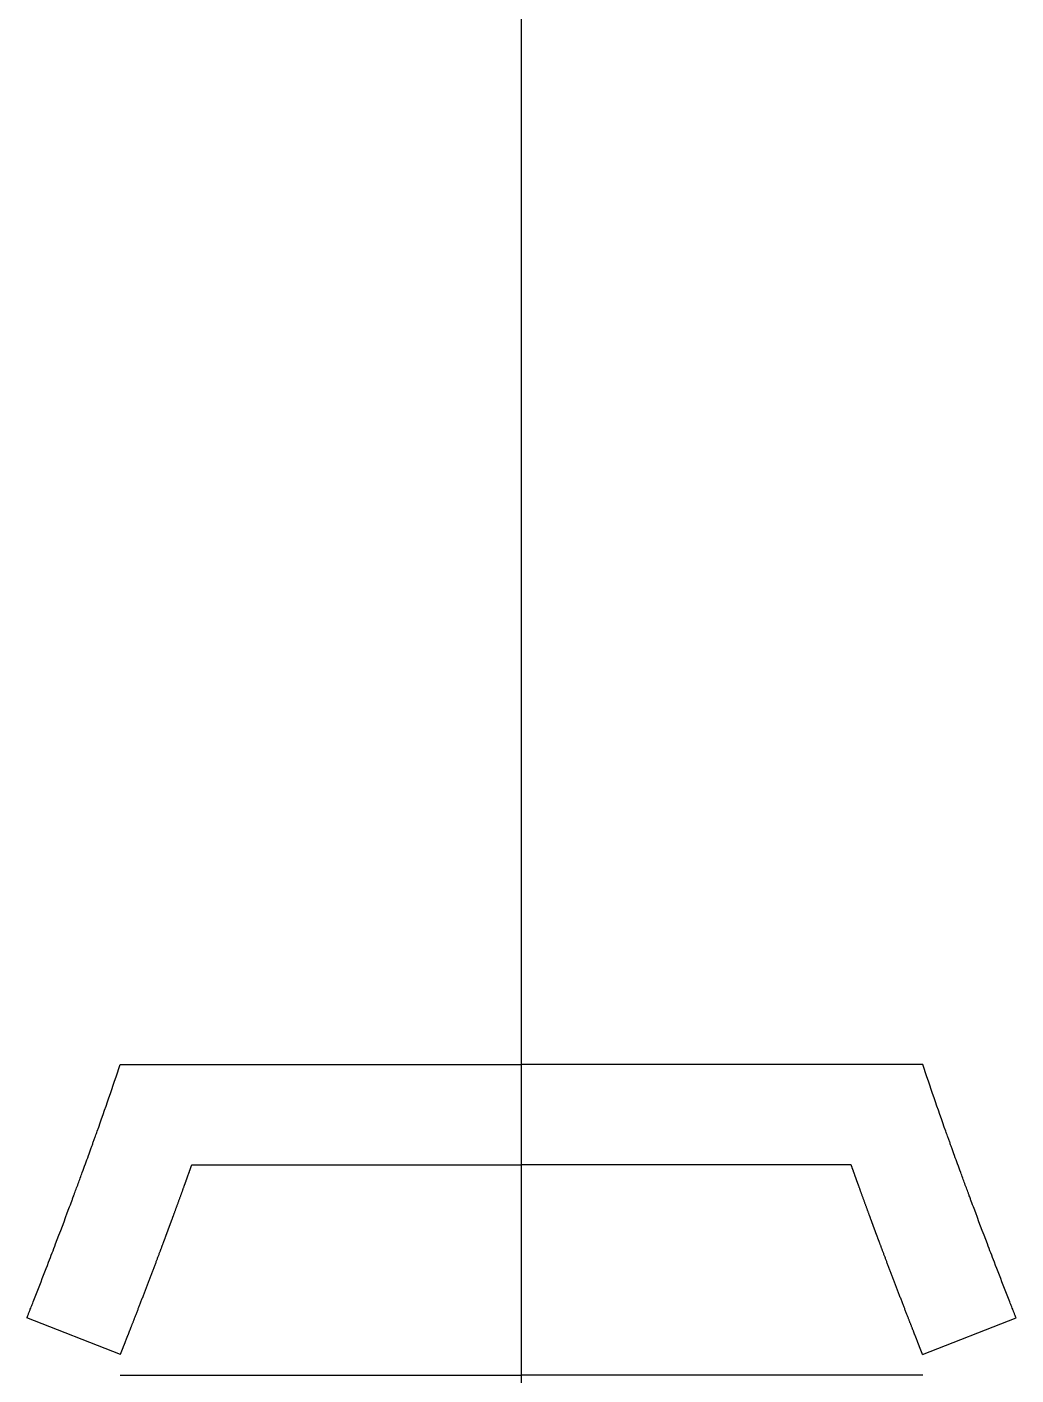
# Model space of a CAD drawing. Header units: millimetres. Extents: x -2789 to 12250, y -4440 to 7168.
# Drawn here: x 2885 to 3328, y 3554 to 4158 of the extents above; entities that cross this region are included whole.
import ezdxf

# ---------------------------------------------------------------- set-up
doc = ezdxf.new("R2010")
doc.units = ezdxf.units.MM
doc.header["$MEASUREMENT"] = 0

msp = doc.modelspace()

# ---------------------------------------------------------------- linework, layer by layer
for p, q in [((3106.83301, 785.88064), (3106.83301, 6597.78693)), ((2927.08156, 3563.61635), (2885.21363, 3580.11111)), ((3286.58446, 3563.61635), (3328.45238, 3580.11111))]:
    msp.add_line(p, q)
at = {"color": 7, "linetype": 'Continuous', "lineweight": 25}
for p, q in [((2927.04576, 3693.6324), (3106.83301, 3693.6324)), ((3286.62026, 3693.6324), (3106.83301, 3693.6324)), ((2959.09079, 3648.6324), (3106.83301, 3648.6324)), ((3254.57522, 3648.6324), (3106.83301, 3648.6324)), ((2927.04576, 3554.46572), (3106.83301, 3554.46572)), ((3286.62026, 3554.46572), (3106.83301, 3554.46572))]:
    msp.add_line(p, q, dxfattribs=at)
at = {"color": 7, "linetype": 'Continuous'}
for points in [[(2885.21363, 3580.11111), (2885.22699, 3580.14502), (2885.24035, 3580.17893), (2885.3779, 3580.52808), (2885.50279, 3580.84527), (2885.6961, 3581.33636), (2885.76532, 3581.51225), (2885.90984, 3581.8796), (2885.99209, 3582.08871), (2886.1518, 3582.49489), (2886.2261, 3582.68386), (2886.37028, 3583.05072), (2886.44138, 3583.23166), (2886.58337, 3583.59312), (2886.65439, 3583.77395), (2886.86751, 3584.31675), (2887.00977, 3584.67924), (2887.43548, 3585.76452), (2887.71819, 3586.48599), (2888.79116, 3589.22679), (2889.57547, 3591.23588), (2891.9066, 3597.22436), (2893.432, 3601.16595), (2895.98141, 3607.79339), (2897.01997, 3610.50502), (2900.09299, 3618.5644), (2902.08479, 3623.83661), (2904.44586, 3630.14707), (2904.86922, 3631.28108), (2905.46487, 3632.8801), (2905.63956, 3633.3495), (2905.93373, 3634.14067), (2906.05345, 3634.4629), (2906.23727, 3634.9579), (2906.30302, 3635.13503), (2906.44382, 3635.5145), (2906.51887, 3635.71684), (2906.66706, 3636.11653), (2906.7405, 3636.31469), (2906.95885, 3636.90408), (2907.10456, 3637.29772), (2907.56265, 3638.53621), (2907.87356, 3639.37827), (2908.8019, 3641.89693), (2909.41536, 3643.5672), (2910.9528, 3647.76826), (2911.86952, 3650.28723), (2913.18797, 3653.93082), (2913.60158, 3655.07694), (2914.1874, 3656.70462), (2914.362, 3657.19029), (2914.6252, 3657.92327), (2914.71568, 3658.1754), (2914.90182, 3658.69443), (2914.9954, 3658.95556), (2915.18163, 3659.47555), (2915.27457, 3659.73523), (2915.55327, 3660.51446), (2915.7388, 3661.03389), (2916.17939, 3662.26909), (2916.4342, 3662.98482), (2916.6885, 3663.70043), (2920.24198, 3673.70013), (2923.69438, 3683.67745), (2927.04576, 3693.6324)], [(3328.45238, 3580.11111), (3328.43902, 3580.14502), (3328.42566, 3580.17893), (3328.28812, 3580.52808), (3328.16322, 3580.84527), (3327.96992, 3581.33636), (3327.9007, 3581.51225), (3327.75617, 3581.8796), (3327.67392, 3582.08871), (3327.51421, 3582.49489), (3327.43992, 3582.68386), (3327.29574, 3583.05072), (3327.22464, 3583.23166), (3327.08265, 3583.59312), (3327.01163, 3583.77395), (3326.79851, 3584.31675), (3326.65625, 3584.67924), (3326.23054, 3585.76452), (3325.94782, 3586.48599), (3324.87485, 3589.22679), (3324.09054, 3591.23588), (3321.75941, 3597.22436), (3320.23401, 3601.16595), (3317.68461, 3607.79339), (3316.64605, 3610.50502), (3313.57303, 3618.5644), (3311.58122, 3623.83661), (3309.22015, 3630.14707), (3308.79679, 3631.28108), (3308.20114, 3632.8801), (3308.02645, 3633.3495), (3307.73229, 3634.14067), (3307.61256, 3634.4629), (3307.42875, 3634.9579), (3307.363, 3635.13503), (3307.2222, 3635.5145), (3307.14714, 3635.71684), (3306.99895, 3636.11653), (3306.92551, 3636.31469), (3306.70716, 3636.90408), (3306.56145, 3637.29772), (3306.10337, 3638.53621), (3305.79245, 3639.37827), (3304.86412, 3641.89693), (3304.25066, 3643.5672), (3302.71321, 3647.76826), (3301.79649, 3650.28723), (3300.47804, 3653.93082), (3300.06443, 3655.07694), (3299.47861, 3656.70462), (3299.30401, 3657.19029), (3299.04081, 3657.92327), (3298.95034, 3658.1754), (3298.7642, 3658.69443), (3298.67061, 3658.95556), (3298.48438, 3659.47555), (3298.39144, 3659.73523), (3298.11274, 3660.51446), (3297.92722, 3661.03389), (3297.48663, 3662.26909), (3297.23181, 3662.98482), (3296.97751, 3663.70043), (3293.42403, 3673.70013), (3289.97163, 3683.67745), (3286.62026, 3693.6324)]]:
    msp.add_open_spline(points, degree=3, knots=[0.7451991359, 0.7451991359, 0.7451991359, 0.7451991359, 0.7454541819, 0.7454541819, 0.74782528, 0.74782528, 0.7491711349, 0.7491711349, 0.7506664275, 0.7506664275, 0.7518736709, 0.7518736709, 0.7530809144, 0.7530809144, 0.7542881579, 0.7542881579, 0.7567026448, 0.7567026448, 0.7615316186, 0.7615316186, 0.7750933268, 0.7750933268, 0.8022167431, 0.8022167431, 0.8212951958, 0.8212951958, 0.8594521014, 0.8594521014, 0.8678520237, 0.8678520237, 0.8713555298, 0.8713555298, 0.8737531366, 0.8737531366, 0.8751033197, 0.8751033197, 0.8764535029, 0.8764535029, 0.877803686, 0.877803686, 0.8805040523, 0.8805040523, 0.8863003435, 0.8863003435, 0.897892926, 0.897892926, 0.9156187577, 0.9156187577, 0.9237681115, 0.9237681115, 0.9272584919, 0.9272584919, 0.9290622646, 0.9290622646, 0.9308660373, 0.9308660373, 0.93266981, 0.93266981, 0.9362773554, 0.9362773554, 0.941249614, 0.941249614, 0.941249614, 1.0107302972, 1.0107302972, 1.0107302972, 1.0107302972], dxfattribs=at)
at = {"color": 7, "linetype": 'Continuous', "lineweight": 25}
for points in [[(2927.08156, 3563.61635), (2927.24873, 3564.04067), (2927.56226, 3564.83709), (2927.84648, 3565.55948), (2928.18507, 3566.42064), (2928.59561, 3567.46563), (2929.33557, 3569.35117), (2930.47713, 3572.26668), (2931.76966, 3575.57779), (2933.36968, 3579.68933), (2935.57703, 3585.38851), (2938.04992, 3591.81504), (2940.47304, 3598.15489), (2942.84641, 3604.40816), (2944.87962, 3609.80417), (2946.30859, 3613.6179), (2947.29815, 3616.26906), (2947.92862, 3617.96312), (2948.27847, 3618.90454), (2948.55272, 3619.64323), (2948.8628, 3620.47931), (2949.24159, 3621.50179), (2949.92302, 3623.34424), (2950.97355, 3626.19405), (2952.45812, 3630.23947), (2954.21011, 3635.04664), (2955.64492, 3639.01154), (2956.56888, 3641.5772), (2957.05883, 3642.94185), (2957.42405, 3643.96038), (2958.36915, 3646.60166), (2959.09079, 3648.6324)], [(3286.58446, 3563.61635), (3286.41729, 3564.04067), (3286.10375, 3564.83709), (3285.81953, 3565.55948), (3285.48095, 3566.42064), (3285.0704, 3567.46563), (3284.33045, 3569.35117), (3283.18888, 3572.26668), (3281.89635, 3575.57779), (3280.29634, 3579.68933), (3278.08899, 3585.38851), (3275.6161, 3591.81504), (3273.19298, 3598.15489), (3270.8196, 3604.40816), (3268.78639, 3609.80417), (3267.35743, 3613.6179), (3266.36787, 3616.26906), (3265.73739, 3617.96312), (3265.38754, 3618.90454), (3265.11329, 3619.64323), (3264.80322, 3620.47931), (3264.42443, 3621.50179), (3263.74299, 3623.34424), (3262.69247, 3626.19405), (3261.2079, 3630.23947), (3259.45591, 3635.04664), (3258.02109, 3639.01154), (3257.09713, 3641.5772), (3256.60718, 3642.94185), (3256.24197, 3643.96038), (3255.29686, 3646.60166), (3254.57522, 3648.6324)]]:
    msp.add_open_spline(points, degree=2, knots=[0.7451991263, 0.7451991263, 0.7451991263, 0.7473009054, 0.7491392818, 0.7509776581, 0.7528160345, 0.7555735991, 0.7610887283, 0.7684422338, 0.7757957393, 0.7868259977, 0.8015330087, 0.8162400198, 0.8309470309, 0.845654042, 0.8566843003, 0.8640378058, 0.869552935, 0.8723104996, 0.874148876, 0.8759872523, 0.8778256287, 0.8805831933, 0.8860983225, 0.893451828, 0.9044820863, 0.9155123446, 0.9228658502, 0.9274617911, 0.9293001675, 0.9320577321, 0.941249614, 0.941249614, 0.941249614], dxfattribs=at)

doc.saveas('drawing.dxf')
